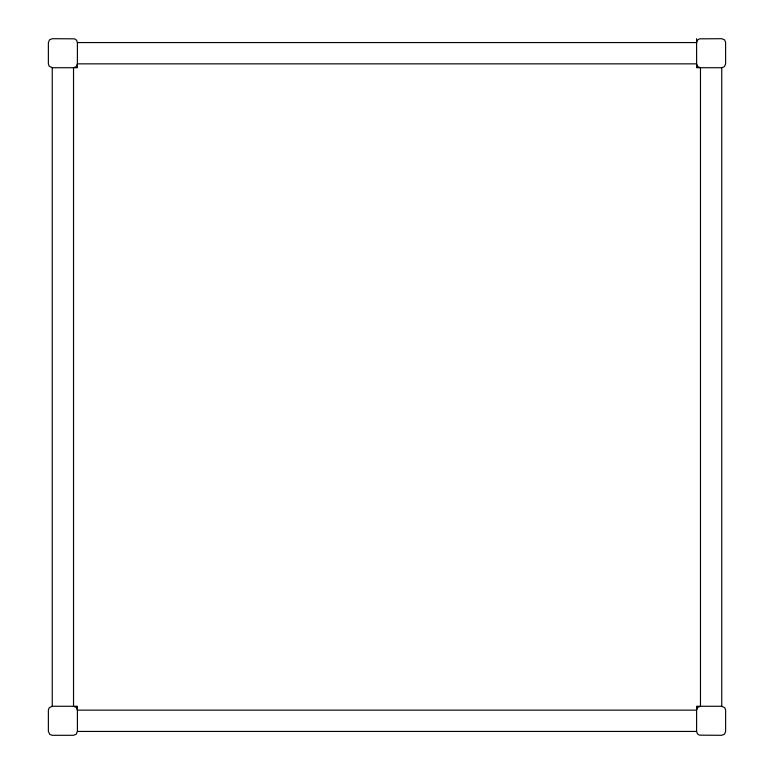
<?xml version="1.0" encoding="UTF-8"?>
<svg xmlns="http://www.w3.org/2000/svg" width="774" height="774" viewBox="0 0 774 774"><rect width="100%" height="100%" fill="white"/><g stroke="black" fill="none" stroke-linecap="round" stroke-linejoin="round"><path stroke-width="1.16" d="M77.4 731.43L76.268 734.168L73.53 735.3L52.245 735.3L49.884 734.497L48.375 731.43L48.375 710.145L49.178 707.784L52.245 706.275L77.39 706.275L77.4 731.43L696.6 731.43L697.403 733.791L699.464 735.165L721.755 735.3L724.493 734.168L725.625 731.43L725.625 710.145L724.822 707.784L721.755 706.275L696.6 706.275L696.6 731.43M696.6 38.7L696.61 67.725L721.755 67.725L724.493 66.593L725.625 63.855L725.596 42.067L724.493 39.832L721.755 38.7L699.464 38.835L697.403 40.209L696.6 42.57L77.4 42.57L76.597 40.209L74.536 38.835L52.245 38.7L49.507 39.832L48.375 42.57L48.375 63.855L49.178 66.216L52.245 67.725L77.39 67.725L77.4 42.57M721.755 67.725L721.755 706.275M52.245 67.725L52.245 706.275M77.4 63.855L76.268 66.593L73.53 67.725L73.53 706.275L76.268 707.407L77.4 710.145L696.6 710.145L697.732 707.407L700.47 706.275L700.47 67.725L697.732 66.593L696.6 63.855L77.4 63.855"/></g></svg>
